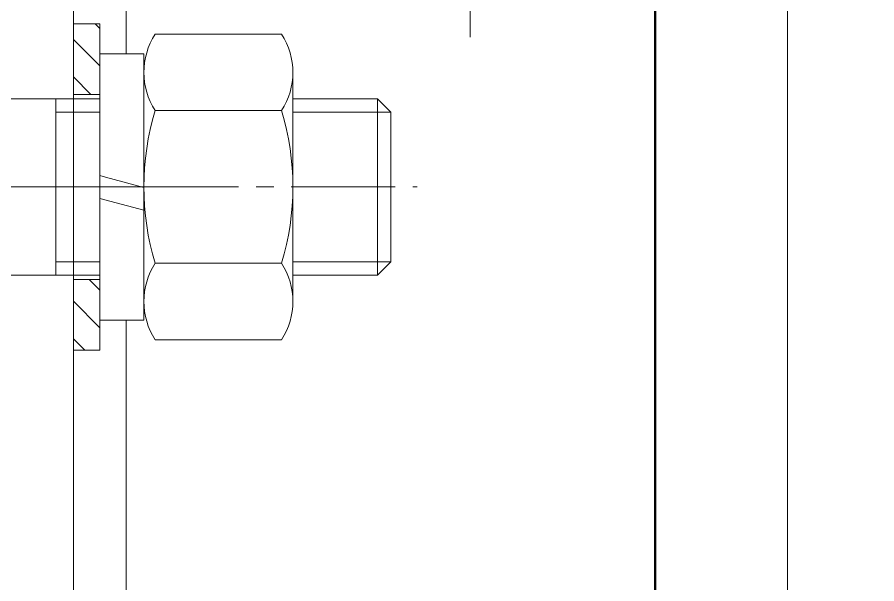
# Model space of a CAD drawing. Header units: millimetres. Extents: x -50460 to 50460, y -35640 to 35640.
# Drawn here: x -35097.1 to -34999.6, y 21231.9 to 21296.2 of the extents above; entities that cross this region are included whole.
import ezdxf

# ---------------------------------------------------------------- set-up
doc = ezdxf.new("R2010")
doc.units = ezdxf.units.MM
doc.set_wipeout_variables(frame=1)
doc.linetypes.add('点画线', pattern=[18, 12, -2, 2, -2])
for name, color, linetype, lineweight in [('ACADSichtbare Kanten(DIN_Schmid)', 7, 'Continuous', 50), ('EB0', 7, 'Continuous', 15), ('中心线层', 1, '点画线', 18), ('剖面线层', 6, 'Continuous', 18), ('尺寸线层', 4, 'Continuous', 18), ('粗实线层', 7, 'Continuous', 15), ('粗实线层_1', 7, 'Continuous', 15), ('细实线层', 3, 'Continuous', 18)]:
    doc.layers.add(name, color=color, linetype=linetype, lineweight=lineweight)
pattern_1 = [(315.0000000000014, (0, 0), (2.121320343559592, 2.121320343559693), [])]

# ---------------------------------------------------------------- blocks, each defined once
blk = doc.blocks.new('*X857')
at = {"layer": '剖面线层', "linetype": 'Continuous', "lineweight": 18}
h = blk.add_hatch(dxfattribs=at)
h.set_pattern_fill('无图案', color=256, scale=3, angle=315.0000000000014, style=0, pattern_type=0)
h.set_pattern_definition(pattern_1)
edge = h.paths.add_edge_path(flags=0)
edge.add_line((0, 18.5), (0, 10.5))
edge.add_line((3, 18.5), (0, 18.5))
edge.add_line((3, 10.5), (3, 18.5))
edge.add_line((0, 10.5), (3, 10.5))
h = blk.add_hatch(dxfattribs=at)
h.set_pattern_fill('无图案', color=256, scale=3, angle=315.0000000000014, style=0, pattern_type=0)
h.set_pattern_definition(pattern_1)
edge = h.paths.add_edge_path(flags=0)
edge.add_line((0, -10.5), (0, -18.5))
edge.add_line((3, -10.5), (0, -10.5))
edge.add_line((3, -18.5), (3, -10.5))
edge.add_line((0, -18.5), (3, -18.5))
at = {"layer": 'EB0'}
for p, q in [((3, 18.5), (0, 18.5)), ((0, 18.5), (0, -18.5)), ((3, -18.5), (3, 18.5)), ((3, 10.5), (0, 10.5)), ((0, -10.5), (3, -10.5)), ((0, -18.5), (3, -18.5))]:
    blk.add_line(p, q, dxfattribs=at)
at = {"layer": '中心线层', "color": 1, "linetype": '点画线', "lineweight": 18}
blk.add_line((-3, 0), (6, 0), dxfattribs=at)
blk = doc.blocks.new('*X858')
at = {"layer": 'EB0'}
for p, q in [((0, 10), (138.5, 10.00000000000364)), ((102, -10), (102, 10)), ((140, 8.500000000003638), (138.5, 10.00000000000364)), ((138.5, -9.999999999996362), (138.5, 10.00000000000364)), ((140, -8.499999999996362), (140, 8.500000000003638)), ((140, -8.499999999996362), (138.5, -9.999999999996362)), ((0, -10), (138.5, -9.999999999996362))]:
    blk.add_line(p, q, dxfattribs=at)
at = {"layer": '中心线层', "linetype": '点画线', "lineweight": 18}
blk.add_line((-15.5, 0), (143, 3.637978807091713e-12), dxfattribs=at)
at = {"layer": '细实线层'}
for p, q in [((102, 8.5), (140, 8.500000000003638)), ((102, -8.5), (140, -8.499999999996362))]:
    blk.add_line(p, q, dxfattribs=at)
blk = doc.blocks.new('*X883')
at = {"layer": '粗实线层'}
for p, q in [((-15, 0), (-15, 115)), ((0, 115), (-15, 115)), ((0, 0), (0, 115)), ((0, 0), (-15, 0))]:
    blk.add_line(p, q, dxfattribs=at)
blk = doc.blocks.new('*X884')
at = {"layer": '中心线层'}
for p, q in [((-51, -24.5), (-51, -55.5)), ((-35.5, -40), (-66.5, -40.00000000000364))]:
    blk.add_line(p, q, dxfattribs=at)
at = {"layer": '粗实线层'}
for p, q in [((-50, 0), (-75, -25.00000000000364)), ((0, 0), (-50, 0)), ((0, -80), (0, 0)), ((-75, -25.00000000000364), (-75, -55.00000000000364)), ((-75, -55.00000000000364), (-50, -80)), ((-50, -80), (0, -80))]:
    blk.add_line(p, q, dxfattribs=at)
blk.add_circle((-51, -40), 12.5, dxfattribs=at)
blk = doc.blocks.new('*X882')
at = {"layer": '粗实线层_1'}
for name, p in [('*X883', (0, 0)), ('*X884', (-15, 97.5))]:
    blk.add_blockref(name, p, dxfattribs=at)
blk = doc.blocks.new('*X885')
at = {"layer": '中心线层'}
blk.add_line((-42.5, -3), (-42.5, 88), dxfattribs=at)
blk = doc.blocks.new('*X881')
at = {"layer": '粗实线层_1'}
for name, p in [('*X882', (15, -57.5)), ('*X885', (-8.5, -42.5))]:
    blk.add_blockref(name, p, dxfattribs=at)
blk = doc.blocks.new('*X889')
at = {"layer": '粗实线层'}
for p, q in [((1.455191522836685e-11, -241), (1.455191522836685e-11, -50)), ((15.00000000001455, -50), (15.00000000001455, -241))]:
    blk.add_line(p, q, dxfattribs=at)
blk = doc.blocks.new('*X890')
at = {"layer": '粗实线层'}
blk.add_line((12, -10), (12, -177), dxfattribs=at)
blk = doc.blocks.new('*X892')
at = {"layer": 'ACADSichtbare Kanten(DIN_Schmid)', "linetype": 'Continuous', "lineweight": 50}
blk.add_line((-127.2182137749624, -170.5888520376211), (-127.2182137749624, 29.41114796237889), dxfattribs=at)
blk = doc.blocks.new('*X888')
at = {"layer": '中心线层'}
blk.add_line((95.28622955133324, -88), (121.2862295513332, -88), dxfattribs=at)
at = {"layer": '粗实线层_1'}
for name, p in [('*X889', (178.9999999999854, 3.637978807091713e-12)), ('*X892', (306.2182137749624, -62.41114796237889)), ('*X890', (101, -39.5))]:
    blk.add_blockref(name, p, dxfattribs=at)
blk = doc.blocks.new('*X899')
at = {"layer": 'EB0'}
for p, q in [((0, -15.09999999999854), (0, 15.10000000000218)), ((0, 15.10000000000218), (5, 15.10000000000218)), ((5, -15.09999999999854), (5, 15.10000000000218)), ((0, 1.294095225515775), (0.6470476127578877, 1.120719340211508)), ((0.6470476127578877, 1.120719340211508), (5, -0.04565073664343799)), ((0, -1.294095225512137), (5, -2.633841187667713)), ((0, -15.09999999999854), (5, -15.09999999999854))]:
    blk.add_line(p, q, dxfattribs=at)
at = {"layer": '中心线层', "linetype": '点画线', "lineweight": 18}
blk.add_line((-3, 0), (8, 0), dxfattribs=at)
blk = doc.blocks.new('*X900')
at = {"layer": 'EB0'}
for p, q in [((1.277186767314561, 17.32050807568885), (15.62281323267962, 17.32050807568885)), ((0, 12.99038105676664), (0, -12.99038105676664)), ((16.89999999999418, 12.99038105676664), (16.89999999999418, -12.99038105676664)), ((15.62281323267962, 8.660254037844425), (1.277186767314561, 8.660254037844425)), ((15.62281323267962, -8.660254037844425), (1.277186767314561, -8.660254037844425)), ((1.277186767314561, -17.32050807568885), (15.62281323267962, -17.32050807568885))]:
    blk.add_line(p, q, dxfattribs=at)
for centre, radius, start, end in [((7.97894503774296, 12.99038105676664), 7.978945037741204, 147.1327677633637, 212.8672322363424), ((8.921054962251219, 12.99038105676664), 7.978945037741196, 327.1327677633636, 32.86723223634231), ((30, 3.637978807091713e-12), 30.00000000000002, 163.2213451191095, 196.7786548810302), ((-13.10000000000582, 0), 30.00000000000002, 343.2213451191094, 16.77865488103013), ((7.97894503774296, -12.99038105676664), 7.978945037741213, 147.1327677633666, 212.8672322363452), ((8.921054962251219, -12.99038105676664), 7.978945037741197, 327.1327677633665, 32.86723223634549)]:
    blk.add_arc(centre, radius, start, end, dxfattribs=at)
at = {"layer": '中心线层', "linetype": '点画线', "lineweight": 18}
blk.add_line((-1.277186767314561, 0), (19.89999999999418, 0), dxfattribs=at)
blk = doc.blocks.new('*X856')
blk.add_wipeout([(-867.9999999998836, -319.783876292524), (-867.9999999998836, -309.283876292524), (-867.9999999998836, -309.283876292524), (-867.9999999998836, -301.283876292524), (-867.9999999998836, -301.283876292524), (-870.9999999998836, -301.283876292524), (-870.9999999998836, -301.283876292524), (-870.9999999998836, -309.283876292524), (-870.9999999998836, -309.283876292524), (-870.9999999998836, -319.783876292524), (-870.9999999998836, -319.783876292524), (-870.9999999998836, -330.2838762925239), (-870.9999999998836, -330.2838762925239), (-870.9999999998836, -338.283876292524), (-870.9999999998836, -338.283876292524), (-867.9999999998836, -338.283876292524), (-867.9999999998836, -338.283876292524), (-867.9999999998836, -330.2838762925239), (-867.9999999998836, -330.2838762925239)]).dxf.layer = '粗实线层_1'
at = {"layer": '粗实线层_1'}
blk.add_blockref('*X857', (-870.9999999998836, -319.7838762925239), dxfattribs=at)
blk.add_wipeout([(-834.9999999998836, -319.7838762925203), (-834.9999999998836, -311.28387629252035), (-834.9999999998836, -311.28387629252035), (-836.4999999998836, -309.7838762925203), (-836.4999999998836, -309.7838762925203), (-880.9999999998836, -309.7838762925239), (-880.9999999998836, -309.7838762925239), (-893.4999999998837, -309.7838762925239), (-893.4999999998837, -309.7838762925239), (-974.9999999998836, -309.7838762925239), (-974.9999999998836, -309.7838762925239), (-974.9999999998836, -302.4633682168351), (-974.9999999998836, -302.4633682168351), (-986.222813232569, -302.4633682168351), (-986.2228132325611, -302.4633682168181), (-986.3043810587578, -302.59229886064594), (-986.3834687920164, -302.7227655293257), (-986.4600475165919, -302.8547205221483), (-986.5340892340727, -302.9881155942495), (-986.6055668736182, -303.12290197424915), (-986.6744543018555, -303.25903038208247), (-986.7407263324349, -303.3964510470179), (-986.8043587352379, -303.5351137258536), (-986.8653282452364, -303.674967721288), (-986.9236125709982, -303.81596190045457), (-986.9791904028384, -303.9580447136177), (-987.0320414206092, -304.10116421301933), (-987.0821463011297, -304.2452680718727), (-987.1294867252514, -304.390303603493), (-987.1740453845545, -304.5362177805612), (-987.2158059876783, -304.6829572545112), (-987.2547532662755, -304.8304683750353), (-987.2908729805957, -304.9786972096992), (-987.3241519246917, -305.12758956366093), (-987.3545779312466, -305.27709099948515), (-987.3821398760244, -305.4271468570465), (-987.406827681935, -305.57770227351403), (-987.4286323227208, -305.72870220341), (-987.4475458262546, -305.8800914387357), (-987.4635612774559, -306.03181462915563), (-987.4766728208185, -306.18381630223536), (-987.4868756625518, -306.3360408837226), (-987.494166072333, -306.48843271786615), (-987.4985413846712, -306.64093608776443), (-987.4999999998819, -306.7934952357368), (-987.4999999998836, -306.7934952357573), (-987.4999999998836, -319.7838762925239), (-987.4999999998836, -319.7838762925239), (-987.4999999998836, -332.77425734929056), (-987.4999999998819, -332.7742573492907), (-987.4985413846716, -332.92681649726296), (-987.4941660723338, -333.0793198671613), (-987.4868756625531, -333.2317117013048), (-987.4766728208201, -333.38393628279204), (-987.4635612774578, -333.5359379558719), (-987.447545826257, -333.6876611462919), (-987.4286323227235, -333.8390503816175), (-987.4068276819382, -333.99005031151364), (-987.3821398760278, -334.14060572798115), (-987.3545779312504, -334.2906615855426), (-987.324151924696, -334.44016302136697), (-987.2908729806006, -334.5890553753287), (-987.2547532662805, -334.73728420999277), (-987.2158059876837, -334.88479533051685), (-987.1740453845603, -335.031534804467), (-987.1294867252574, -335.17744898153535), (-987.0821463011363, -335.32248451315576), (-987.0320414206162, -335.4665883720092), (-986.9791904028457, -335.60970787141105), (-986.923612571006, -335.7517906845743), (-986.8653282452443, -335.8927848637411), (-986.8043587352464, -336.03263885917556), (-986.7407263324437, -336.17130153801156), (-986.6744543018646, -336.308722202947), (-986.6055668736275, -336.4448506107805), (-986.5340892340826, -336.5796369907804), (-986.4600475166019, -336.7130320628818), (-986.3834687920269, -336.8449870557045), (-986.3043810587686, -336.97545372438447), (-986.222813232572, -337.1043843682128), (-986.222813232569, -337.1043843682128), (-974.9999999998836, -337.1043843682128), (-974.9999999998836, -337.1043843682128), (-974.9999999998836, -329.783876292524), (-974.9999999998836, -329.783876292524), (-893.4999999998837, -329.783876292524), (-893.4999999998837, -329.783876292524), (-880.9999999998836, -329.783876292524), (-880.9999999998836, -329.783876292524), (-836.4999999998836, -329.7838762925203), (-836.4999999998836, -329.7838762925203), (-834.9999999998836, -328.28387629252035), (-834.9999999998836, -328.28387629252035)]).dxf.layer = '粗实线层_1'
blk.add_blockref('*X858', (-974.9999999998836, -319.7838762925239), dxfattribs=at)
at = {"layer": 'EB0'}
blk.add_blockref('*X881', (-774.9999999998836, -257.2838762924584), dxfattribs=at)
blk.add_line((-789.9999999998981, 580.216123707909), (-789.9999999998981, -489.783876292091), dxfattribs=at)
at = {"layer": '粗实线层_1'}
blk.add_blockref('*X888', (-983.9999999998836, -231.7838762925239), dxfattribs=at)
blk.add_wipeout([(-862.9999999998835, -319.78387629252387), (-862.9999999998835, -304.6838762925217), (-862.9999999998835, -304.6838762925217), (-867.9999999998836, -304.6838762925217), (-867.9999999998836, -304.6838762925217), (-867.9999999998836, -318.48978106701173), (-867.9999999998836, -318.48978106701173), (-867.9999999998836, -319.78387629252387), (-867.9999999998836, -319.78387629252387), (-867.9999999998836, -321.07797151803607), (-867.9999999998836, -321.07797151803607), (-867.9999999998836, -334.8838762925224), (-867.9999999998836, -334.8838762925224), (-862.9999999998835, -334.8838762925224), (-862.9999999998835, -334.8838762925224), (-862.9999999998835, -322.41771748019164), (-862.9999999998835, -322.41771748019164)]).dxf.layer = '粗实线层_1'
blk.add_blockref('*X899', (-867.9999999998836, -319.7838762925239), dxfattribs=at)
blk.add_wipeout([(-846.0999999998896, -319.7838762925239), (-846.0999999998896, -306.7934952357573), (-846.0999999998913, -306.7934952357573), (-846.1014586151017, -306.6409360877849), (-846.1058339274394, -306.48843271788655), (-846.1131243372203, -306.3360408837431), (-846.1233271789531, -306.1838163022559), (-846.1364387223155, -306.03181462917604), (-846.1524541735163, -305.880091438756), (-846.1713676770497, -305.7287022034304), (-846.193172317835, -305.5777022735343), (-846.2178601237454, -305.4271468570667), (-846.2454220685228, -305.2770909995053), (-846.2758480750772, -305.12758956368094), (-846.3091270191728, -304.97869720971914), (-846.3452467334927, -304.8304683750552), (-846.3841940120896, -304.682957254531), (-846.4259546152128, -304.5362177805809), (-846.4705132745158, -304.39030360351256), (-846.5178536986369, -304.24526807189216), (-846.567958579157, -304.1011642130387), (-846.6208095969275, -303.9580447136368), (-846.6763874287673, -303.81596190047355), (-846.7346717545289, -303.6749677213068), (-846.795641264527, -303.5351137258723), (-846.8592736673296, -303.3964510470364), (-846.9255456979087, -303.2590303821009), (-846.9944331261456, -303.1229019742674), (-847.0659107656908, -302.98811559426747), (-847.1399524831713, -302.8547205221661), (-847.2165312077462, -302.7227655293434), (-847.2956189410047, -302.5922988606634), (-847.3771867672012, -302.46336821683514), (-847.3771867672042, -302.4633682168351), (-861.7228132325693, -302.4633682168351), (-861.722813232561, -302.4633682168179), (-861.8043810587578, -302.59229886064594), (-861.8834687920166, -302.7227655293257), (-861.960047516592, -302.8547205221483), (-862.0340892340729, -302.9881155942495), (-862.1055668736182, -303.12290197424915), (-862.1744543018557, -303.25903038208247), (-862.2407263324351, -303.3964510470179), (-862.3043587352381, -303.5351137258536), (-862.3653282452365, -303.67496772128794), (-862.4236125709984, -303.8159619004546), (-862.4791904028386, -303.95804471361765), (-862.5320414206094, -304.1011642130194), (-862.5821463011299, -304.2452680718727), (-862.6294867252515, -304.39030360349307), (-862.6740453845547, -304.5362177805612), (-862.7158059876786, -304.6829572545113), (-862.7547532662758, -304.8304683750353), (-862.7908729805961, -304.97869720969925), (-862.8241519246918, -305.12758956366093), (-862.8545779312467, -305.27709099948515), (-862.8821398760246, -305.4271468570465), (-862.9068276819353, -305.5777022735141), (-862.928632322721, -305.7287022034101), (-862.9475458262548, -305.8800914387357), (-862.963561277456, -306.03181462915563), (-862.9766728208187, -306.1838163022354), (-862.986875662552, -306.3360408837226), (-862.9941660723332, -306.48843271786615), (-862.9985413846714, -306.6409360877645), (-862.9999999998821, -306.7934952357369), (-862.9999999998838, -306.7934952357573), (-862.9999999998838, -319.7838762925239), (-862.9999999998838, -319.7838762925239), (-862.9999999998838, -332.77425734929056), (-862.9999999998821, -332.77425734929056), (-862.9985413846717, -332.92681649726296), (-862.9941660723339, -333.0793198671613), (-862.9868756625532, -333.23171170130485), (-862.9766728208203, -333.3839362827921), (-862.9635612774579, -333.5359379558718), (-862.9475458262572, -333.6876611462919), (-862.9286323227237, -333.83905038161754), (-862.9068276819385, -333.99005031151364), (-862.8821398760281, -334.14060572798115), (-862.8545779312507, -334.2906615855426), (-862.8241519246961, -334.4401630213669), (-862.7908729806007, -334.5890553753287), (-862.7547532662807, -334.73728420999277), (-862.7158059876839, -334.88479533051685), (-862.6740453845605, -335.03153480446707), (-862.6294867252576, -335.1774489815353), (-862.5821463011365, -335.3224845131558), (-862.5320414206163, -335.46658837200926), (-862.4791904028459, -335.6097078714111), (-862.4236125710062, -335.7517906845743), (-862.3653282452447, -335.89278486374104), (-862.3043587352465, -336.03263885917556), (-862.2407263324438, -336.17130153801156), (-862.1744543018648, -336.3087222029471), (-862.1055668736277, -336.4448506107805), (-862.0340892340827, -336.5796369907804), (-861.9600475166021, -336.7130320628818), (-861.8834687920271, -336.84498705570456), (-861.8043810587687, -336.97545372438447), (-861.7228132325722, -337.1043843682128), (-861.7228132325693, -337.1043843682128), (-847.3771867672042, -337.1043843682128), (-847.377186767212, -337.1043843682296), (-847.2956189410153, -336.97545372440163), (-847.2165312077566, -336.84498705572184), (-847.1399524831812, -336.71303206289934), (-847.0659107657004, -336.57963699079806), (-846.994433126155, -336.4448506107984), (-846.9255456979176, -336.30872220296516), (-846.8592736673381, -336.17130153802975), (-846.7956412645352, -336.032638859194), (-846.7346717545367, -335.89278486375963), (-846.6763874287748, -335.751790684593), (-846.6208095969346, -335.6097078714299), (-846.5679585791639, -335.4665883720282), (-846.5178536986433, -335.3224845131749), (-846.4705132745219, -335.1774489815545), (-846.4259546152186, -335.0315348044864), (-846.3841940120948, -334.8847953305363), (-846.3452467334976, -334.73728421001226), (-846.3091270191774, -334.5890553753484), (-846.2758480750815, -334.44016302138664), (-846.2454220685265, -334.2906615855624), (-846.2178601237488, -334.14060572800105), (-846.193172317838, -333.99005031153354), (-846.1713676770522, -333.8390503816375), (-846.1524541735187, -333.6876611463118), (-846.1364387223173, -333.5359379558919), (-846.1233271789547, -333.38393628281216), (-846.1131243372214, -333.23171170132497), (-846.1058339274402, -333.0793198671814), (-846.101458615102, -332.9268164972831), (-846.0999999998913, -332.7742573493107), (-846.0999999998896, -332.774257349287)]).dxf.layer = '粗实线层_1'
blk.add_blockref('*X900', (-862.9999999998836, -319.7838762925239), dxfattribs=at)
blk = doc.blocks.new('*X805')
at = {"layer": 'EB0'}
blk.add_line((-2380.000000000065, 6477.499527609223), (-2379.999999999964, 407.3995276072383), dxfattribs=at)
at = {"layer": '尺寸线层'}
blk.add_blockref('*X856', (-1514.999999999978, 819.7834044954434), dxfattribs=at)

msp = doc.modelspace()

# ---------------------------------------------------------------- block references
at = {"layer": '尺寸线层'}
msp.add_blockref('*X805', (-32704.74217485111, 20776.94507927555), dxfattribs=at)

doc.saveas('drawing.dxf')
